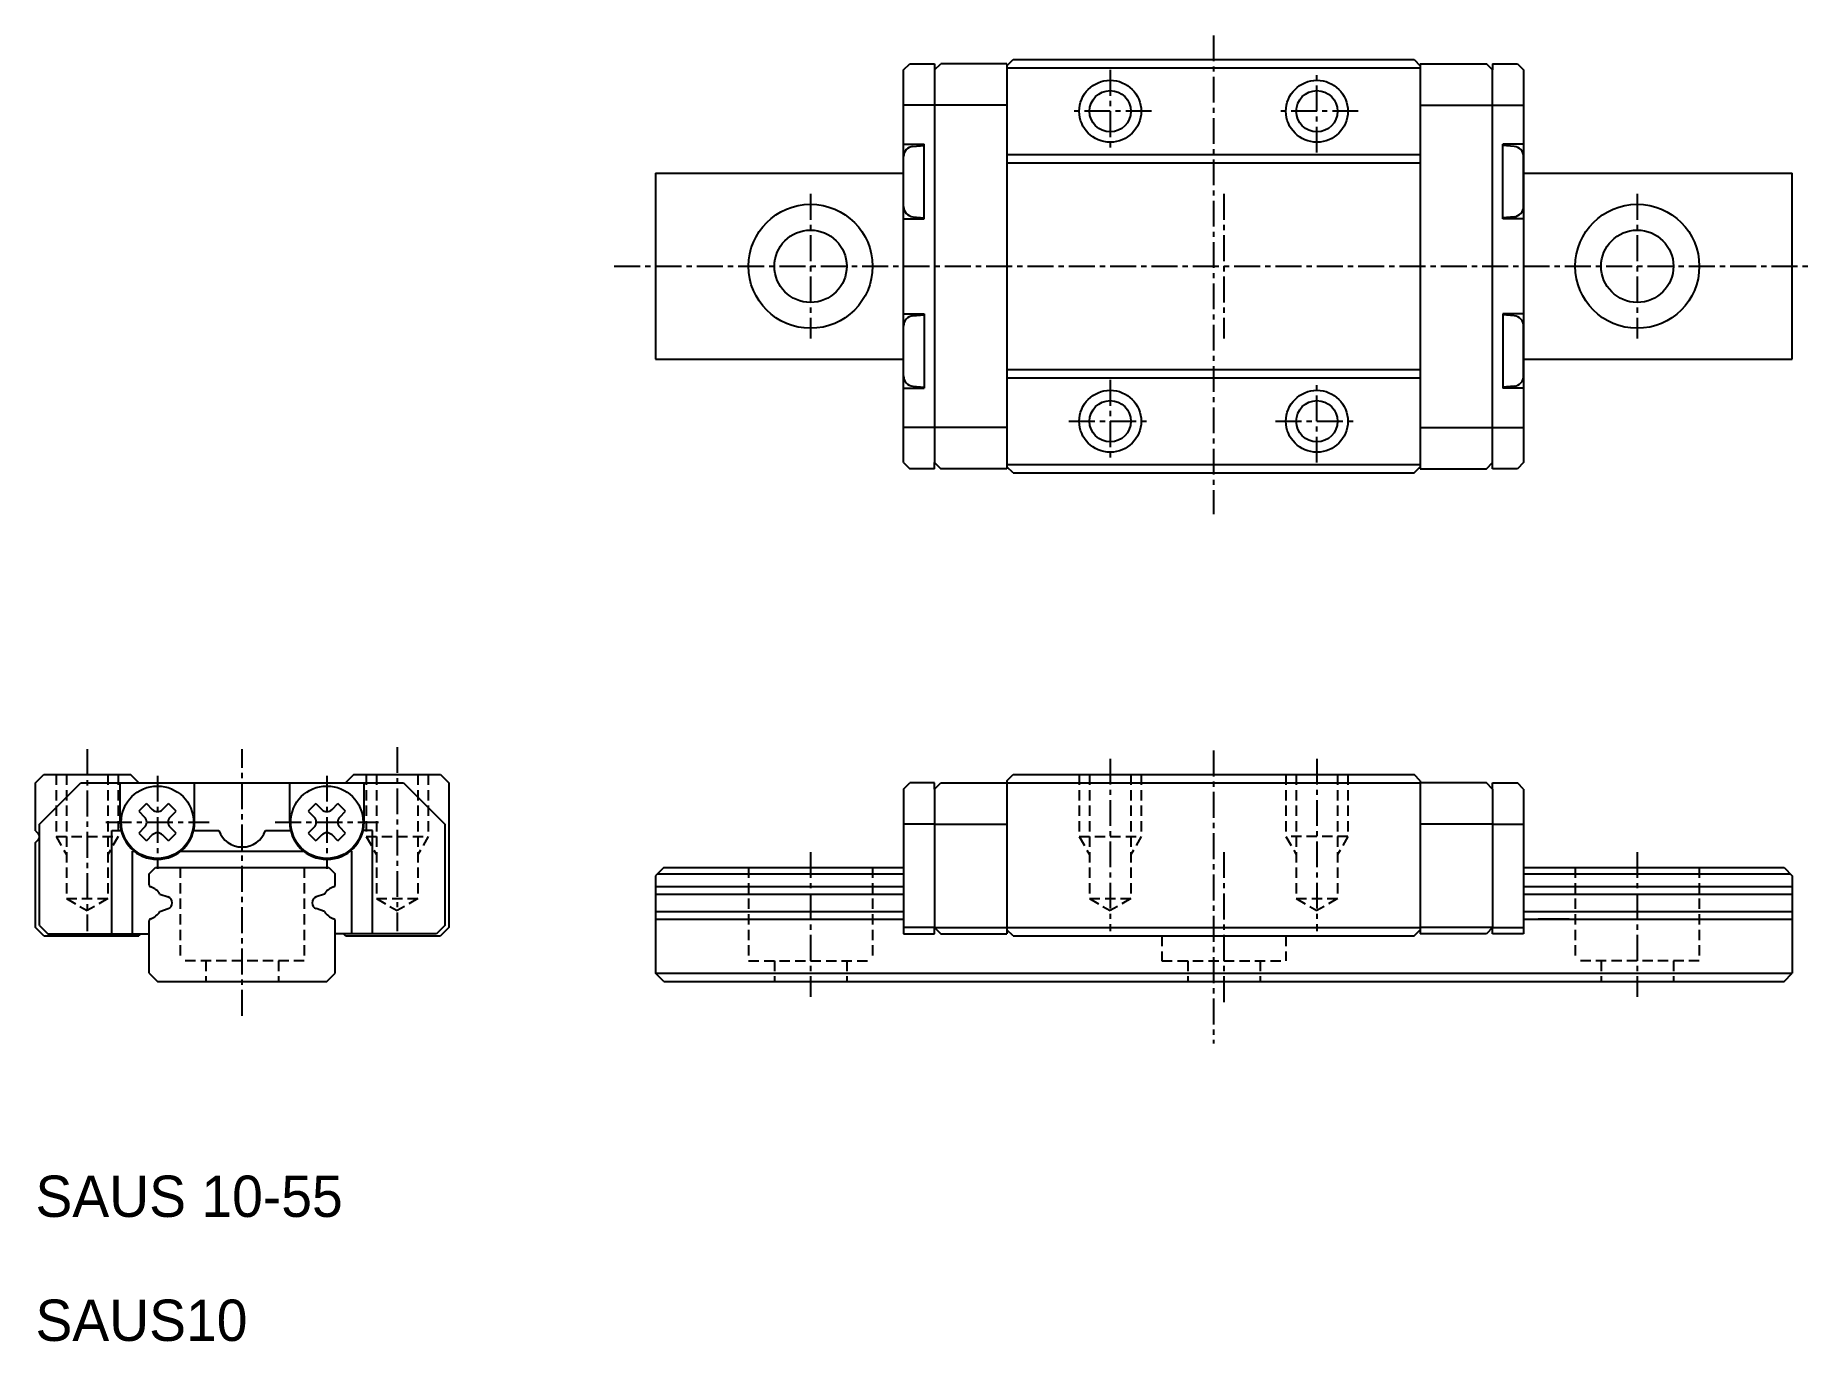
# Model space of a CAD drawing. Extents: x 10 to 95.8, y 10 to 73.2.
import ezdxf

# ---------------------------------------------------------------- set-up
doc = ezdxf.new("R2010")
doc.units = 0
doc.linetypes.add('CENTER', pattern=[2, 1.25, -0.25, 0.25, -0.25])
doc.linetypes.add('DASHED', pattern=[0.75, 0.5, -0.25])
doc.layers.get('0').update_dxf_attribs({"linetype": 'CONTINUOUS'})
doc.layers.add('CENTER', color=1, linetype='CENTER')

msp = doc.modelspace()

# ---------------------------------------------------------------- linework, layer by layer
at = {"color": 7, "linetype": 'CONTINUOUS'}
for p, q in [((52, 71.5), (52.3, 71.8)), ((52, 52.5), (52, 71.5)), ((52.3, 71.8), (53.5, 71.8)), ((53.5, 71.5), (53.8, 71.8)), ((53.5, 71.8), (53.5, 71.5)), ((53.5, 71.5), (53.5, 52.5)), ((57, 71.8), (53.8, 71.8)), ((57, 71.7), (57.3, 72)), ((57, 71.8), (57, 52.2)), ((57, 71.6), (77, 71.6)), ((57.3, 72), (76.7, 72)), ((76.7, 72), (77, 71.7)), ((77, 71.8), (77, 52.2)), ((77, 71.8), (80.2, 71.8)), ((80.5, 71.5), (80.2, 71.8)), ((80.5, 71.8), (81.7, 71.8)), ((80.5, 71.8), (80.5, 71.5)), ((80.5, 52.5), (80.5, 71.5)), ((81.7, 71.8), (82, 71.5)), ((82, 71.5), (82, 52.5)), ((53.5, 69.8), (52, 69.8)), ((57, 69.8), (53.5, 69.8)), ((77, 69.8), (80.5, 69.8)), ((80.5, 69.8), (82, 69.8)), ((52, 67.9), (53, 67.9)), ((52.456, 67.802), (53, 67.85)), ((53, 64.3), (53, 67.9)), ((81, 64.3), (81, 67.9)), ((82, 67.9), (81, 67.9)), ((81.544, 67.802), (81, 67.85)), ((52, 64.896), (52, 67.304)), ((57, 67.4), (77, 67.4)), ((57, 67), (77, 67)), ((82, 64.896), (82, 67.304)), ((40, 66.5), (52, 66.5)), ((40, 66.5), (40, 57.5)), ((82, 66.5), (95, 66.5)), ((95, 57.5), (95, 66.5)), ((52.456, 64.398), (53, 64.35)), ((81.544, 64.398), (81, 64.35)), ((52, 64.3), (53, 64.3)), ((82, 64.3), (81, 64.3)), ((52, 59.7), (53, 59.7)), ((52.456, 59.602), (53, 59.65)), ((53, 59.7), (53, 56.1)), ((81, 59.7), (81, 56.1)), ((82, 59.7), (81, 59.7)), ((81.544, 59.602), (81, 59.65)), ((52, 56.696), (52, 59.104)), ((82, 56.696), (82, 59.104)), ((40, 57.5), (52, 57.5)), ((57, 57), (77, 57)), ((82, 57.5), (95, 57.5)), ((52, 56.1), (53, 56.1)), ((52.456, 56.198), (53, 56.15)), ((57, 56.6), (77, 56.6)), ((81.544, 56.198), (81, 56.15)), ((82, 56.1), (81, 56.1)), ((53.5, 54.2), (52, 54.2)), ((57, 54.2), (53.5, 54.2)), ((77, 54.2), (80.5, 54.2)), ((80.5, 54.2), (82, 54.2)), ((52, 52.5), (52.3, 52.2)), ((53.5, 52.5), (53.8, 52.2)), ((53.5, 52.2), (53.5, 52.5)), ((57, 52.4), (77, 52.4)), ((80.2, 52.2), (80.5, 52.5)), ((80.5, 52.2), (80.5, 52.5)), ((82, 52.5), (81.7, 52.2)), ((53.5, 52.2), (52.3, 52.2)), ((57, 52.2), (53.8, 52.2)), ((57.3, 52), (57, 52.3)), ((57.3, 52), (76.7, 52)), ((76.7, 52), (77, 52.3)), ((77, 52.2), (80.2, 52.2)), ((81.7, 52.2), (80.5, 52.2)), ((10, 37), (10.4, 37.4)), ((10, 34.683), (10, 37)), ((10.2, 35), (12.2, 37)), ((10.4, 37.4), (14.6, 37.4)), ((12.2, 37), (27.8, 37)), ((14.1, 35.1), (14.1, 37)), ((15, 37), (14.6, 37.4)), ((17.7, 35.1), (17.7, 37)), ((22.3, 35.1), (22.3, 37)), ((25.4, 37.4), (25, 37)), ((25.4, 37.4), (29.6, 37.4)), ((25.9, 35.1), (25.9, 37)), ((27.8, 37), (29.8, 35)), ((29.6, 37.4), (30, 37)), ((30, 37), (30, 30)), ((52, 36.7), (52.3, 37)), ((53.5, 37), (52.3, 37)), ((53.5, 36.7), (53.8, 37)), ((53.5, 36.7), (53.5, 37)), ((53.8, 37), (57, 37)), ((57, 37.1), (57.3, 37.4)), ((57, 37.1), (57, 29.9)), ((57, 37), (57, 29.7)), ((57, 37), (77, 37)), ((57.3, 37.4), (76.7, 37.4)), ((77, 37.1), (76.7, 37.4)), ((77, 37.1), (77, 29.9)), ((77, 37), (77, 29.7)), ((80.2, 37), (77, 37)), ((80.5, 36.7), (80.2, 37)), ((80.5, 37), (81.7, 37)), ((80.5, 36.7), (80.5, 37)), ((82, 36.7), (81.7, 37)), ((52, 36.7), (52, 29.7)), ((53.5, 36.7), (53.5, 30)), ((80.5, 36.7), (80.5, 30)), ((82, 36.7), (82, 29.7)), ((15.367, 36.004), (14.996, 35.633)), ((14.996, 35.633), (15.281, 35.347)), ((15.367, 36.004), (15.653, 35.719)), ((16.148, 35.719), (16.433, 36.004)), ((16.804, 35.633), (16.433, 36.004)), ((16.519, 35.347), (16.804, 35.633)), ((23.567, 36.004), (23.196, 35.633)), ((23.196, 35.633), (23.481, 35.347)), ((23.567, 36.004), (23.853, 35.719)), ((24.348, 35.719), (24.633, 36.004)), ((25.004, 35.633), (24.633, 36.004)), ((24.719, 35.347), (25.004, 35.633)), ((10, 34.683), (10.141, 34.541)), ((10.2, 30.1), (10.2, 35)), ((13.7, 29.7), (13.7, 34.7)), ((13.7, 34.7), (14.145, 34.7)), ((15.281, 34.852), (14.996, 34.567)), ((14.996, 34.567), (15.367, 34.196)), ((15.653, 34.481), (15.367, 34.196)), ((16.433, 34.196), (16.147, 34.481)), ((16.433, 34.196), (16.804, 34.567)), ((16.804, 34.567), (16.519, 34.852)), ((17.655, 34.7), (18.869, 34.7)), ((21.131, 34.7), (22.345, 34.7)), ((23.481, 34.852), (23.196, 34.567)), ((23.196, 34.567), (23.567, 34.196)), ((23.853, 34.481), (23.567, 34.196)), ((24.633, 34.196), (24.347, 34.481)), ((24.633, 34.196), (25.004, 34.567)), ((25.004, 34.567), (24.719, 34.852)), ((26.3, 34.7), (25.855, 34.7)), ((26.3, 29.7), (26.3, 34.7)), ((29.8, 35), (29.8, 30.1)), ((53.5, 35), (52, 35)), ((53.5, 35), (57, 35)), ((80.5, 35), (77, 35)), ((80.5, 35), (82, 35)), ((10, 34.117), (10.141, 34.259)), ((10, 30), (10, 34.117)), ((14.7, 29.7), (14.7, 33.7)), ((14.7, 33.7), (14.769, 33.7)), ((17.031, 33.7), (22.969, 33.7)), ((25.3, 33.7), (25.231, 33.7)), ((25.3, 29.7), (25.3, 33.7)), ((15.5, 32.6), (15.8, 32.9)), ((15.8, 32.9), (24.2, 32.9)), ((24.2, 32.9), (24.5, 32.6)), ((40.4, 32.9), (40, 32.5)), ((40.4, 32.9), (52, 32.9)), ((82, 32.9), (94.6, 32.9)), ((94.6, 32.9), (95, 32.5)), ((15.5, 32.076), (15.5, 32.6)), ((24.5, 32.076), (24.5, 32.6)), ((40, 32.5), (40, 27.8)), ((40, 31.994), (52, 31.994)), ((40.1, 32.6), (52, 32.6)), ((82, 32.6), (94.9, 32.6)), ((82, 31.994), (94.989, 31.994)), ((95, 32.5), (95, 27.8)), ((16.021, 31.625), (16.414, 31.482)), ((16.021, 30.775), (16.414, 30.918)), ((23.979, 31.625), (23.586, 31.482)), ((23.979, 30.775), (23.586, 30.918)), ((40, 31.625), (52, 31.625)), ((82, 31.625), (95, 31.625)), ((10.2, 30.1), (10.6, 29.7)), ((15.5, 27.8), (15.5, 30.324)), ((24.5, 27.8), (24.5, 30.324)), ((29.8, 30.1), (29.4, 29.7)), ((40, 30.775), (52, 30.775)), ((40, 30.406), (52, 30.406)), ((82, 30.775), (94.981, 30.775)), ((82, 30.406), (95, 30.406)), ((84.201, 30.406), (82.7, 30.406)), ((10.4, 29.6), (10, 30)), ((10.4, 29.6), (15, 29.6)), ((10.6, 29.7), (15.5, 29.7)), ((15.1, 29.7), (15, 29.6)), ((29.4, 29.7), (24.5, 29.7)), ((25, 29.6), (24.9, 29.7)), ((25, 29.6), (29.6, 29.6)), ((30, 30), (29.6, 29.6)), ((53.5, 30), (52, 30)), ((52, 29.7), (53.5, 29.7)), ((53.5, 30), (57, 30)), ((53.5, 30), (53.8, 29.7)), ((53.5, 29.7), (53.5, 30)), ((53.8, 29.7), (57, 29.7)), ((57, 30), (77, 30)), ((57.3, 29.6), (57, 29.9)), ((57.3, 29.6), (76.7, 29.6)), ((76.7, 29.6), (77, 29.9)), ((80.5, 30), (77, 30)), ((80.2, 29.7), (77, 29.7)), ((80.5, 30), (80.2, 29.7)), ((80.5, 30), (82, 30)), ((80.5, 29.7), (80.5, 30)), ((82, 29.7), (80.5, 29.7)), ((15.5, 27.8), (15.9, 27.4)), ((24.1, 27.4), (24.5, 27.8)), ((40, 27.8), (95, 27.8)), ((40.4, 27.4), (40, 27.8)), ((94.6, 27.4), (95, 27.8)), ((15.9, 27.4), (24.1, 27.4)), ((40.4, 27.4), (94.6, 27.4))]:
    msp.add_line(p, q, dxfattribs=at)
at = {"color": 3, "linetype": 'DASHED'}
for p, q in [((11, 37.4), (11, 34.4)), ((11.5, 37.4), (11.5, 31.4)), ((13.5, 37.4), (13.5, 31.4)), ((14, 37.4), (14, 34.4)), ((26, 37.4), (26, 34.4)), ((26.5, 37.4), (26.5, 31.4)), ((28.5, 37.4), (28.5, 31.4)), ((29, 37.4), (29, 34.4)), ((60.5, 37.4), (60.5, 34.4)), ((61, 37.4), (61, 31.4)), ((63, 37.4), (63, 31.4)), ((63.5, 37.4), (63.5, 34.4)), ((70.5, 37.4), (70.5, 34.4)), ((71, 37.4), (71, 31.4)), ((73, 37.4), (73, 31.4)), ((73.5, 37.4), (73.5, 34.4)), ((11, 34.4), (11.5, 33.534)), ((11, 34.4), (14, 34.4)), ((14, 34.4), (13.5, 33.534)), ((26, 34.4), (29, 34.4)), ((26, 34.4), (26.5, 33.534)), ((29, 34.4), (28.5, 33.534)), ((60.5, 34.4), (63.5, 34.4)), ((60.5, 34.4), (61, 33.534)), ((63.5, 34.4), (63, 33.534)), ((73.5, 34.4), (70.5, 34.4)), ((70.5, 34.4), (71, 33.534)), ((73.5, 34.4), (73, 33.534)), ((17, 32.9), (17, 28.4)), ((23, 32.9), (23, 28.4)), ((44.5, 32.9), (44.5, 28.4)), ((50.5, 32.9), (50.5, 28.4)), ((84.5, 32.9), (84.5, 28.4)), ((90.5, 32.9), (90.5, 28.4)), ((11.5, 31.4), (13.5, 31.4)), ((11.5, 31.4), (12.5, 30.823)), ((13.5, 31.4), (12.5, 30.823)), ((26.5, 31.4), (28.5, 31.4)), ((26.5, 31.4), (27.5, 30.823)), ((28.5, 31.4), (27.5, 30.823)), ((61, 31.4), (63, 31.4)), ((61, 31.4), (62, 30.823)), ((63, 31.4), (62, 30.823)), ((71, 31.4), (73, 31.4)), ((71, 31.4), (72, 30.823)), ((73, 31.4), (72, 30.823)), ((64.5, 29.6), (64.5, 28.4)), ((70.5, 29.6), (70.5, 28.4)), ((23, 28.4), (17, 28.4)), ((18.25, 28.4), (18.25, 27.4)), ((21.75, 28.4), (21.75, 27.4)), ((44.5, 28.4), (50.5, 28.4)), ((45.75, 28.4), (45.75, 27.4)), ((49.25, 28.4), (49.25, 27.4)), ((64.5, 28.4), (70.5, 28.4)), ((65.75, 28.4), (65.75, 27.4)), ((69.25, 28.4), (69.25, 27.4)), ((90.5, 28.4), (84.5, 28.4)), ((85.75, 28.4), (85.75, 27.4)), ((89.25, 28.4), (89.25, 27.4))]:
    msp.add_line(p, q, dxfattribs=at)
at = {"color": 3, "linetype": 'CONTINUOUS'}
for centre in [(62, 69.5), (72, 69.5), (62, 54.5), (72, 54.5)]:
    msp.add_circle(centre, 1.5, dxfattribs=at)
at = {"color": 7, "linetype": 'CONTINUOUS'}
for centre, radius in [((62, 69.5), 1), ((72, 69.5), 1), ((47.5, 62), 3), ((87.5, 62), 3), ((47.5, 62), 1.75), ((87.5, 62), 1.75), ((62, 54.5), 1), ((72, 54.5), 1), ((15.9, 35.1), 1.75), ((24.1, 35.1), 1.75)]:
    msp.add_circle(centre, radius, dxfattribs=at)
for centre, radius, start, end in [((52.5, 67.304), 0.5, 95, 180), ((81.5, 67.304), 0.5, 0.00014, 85), ((52.5, 64.896), 0.5, 180, 265), ((81.5, 64.896), 0.5, 275, 0), ((52.5, 59.104), 0.5, 95, 180), ((81.5, 59.104), 0.5, 0.00014, 85), ((52.5, 56.696), 0.5, 180, 265), ((81.5, 56.696), 0.5, 275, 0), ((15.034, 35.1), 0.35, 315, 45), ((15.9, 35.966), 0.35, 225, 315), ((15.9, 35.966), 0.35, 225, 315), ((16.766, 35.1), 0.35, 135, 225), ((23.234, 35.1), 0.35, 315, 45), ((24.1, 35.966), 0.35, 225, 315), ((24.1, 35.966), 0.35, 225, 315), ((24.966, 35.1), 0.35, 135, 225), ((10, 34.4), 0.2, 0, 45), ((10, 34.4), 0.2, 315, 0), ((15.9, 35.1), 1.8, 180, 0), ((15.9, 34.234), 0.35, 45.0001, 135), ((15.9, 34.234), 0.35, 45, 135), ((20, 35.1), 1.2, 199.471, 340.529), ((24.1, 35.1), 1.8, 180, 0), ((24.1, 34.234), 0.35, 45.0001, 135), ((24.1, 34.234), 0.35, 45, 135), ((15.61, 32.076), 0.11, 180.001, 250.772), ((15.281, 31.132), 0.889, 33.641, 70.7716), ((24.719, 31.132), 0.889, 109.228, 146.359), ((24.39, 32.076), 0.11, 289.228, 359.999), ((16.312, 31.2), 0.3, 290, 70.0004), ((23.688, 31.2), 0.3, 110, 250), ((15.61, 30.324), 0.11, 109.228, 179.999), ((15.281, 31.267), 0.889, 289.228, 326.359), ((24.719, 31.267), 0.889, 213.641, 250.772), ((24.39, 30.324), 0.11, 0.00064, 70.7719)]:
    msp.add_arc(centre, radius, start, end, dxfattribs=at)
at = {"layer": 'CENTER', "color": 1, "linetype": 'CENTER'}
for p, q in [((67, 73.167), (67, 50)), ((62, 71.5), (62, 67.5)), ((72, 67.5), (72, 71.5)), ((64, 69.5), (60, 69.5)), ((74, 69.5), (70, 69.5)), ((47.5, 65.5), (47.5, 58.5)), ((67.5, 65.5), (67.5, 58.5)), ((87.5, 65.5), (87.5, 58.5)), ((38, 62), (95.833, 62)), ((62, 56.5), (62, 52.5)), ((72, 52.5), (72, 56.5)), ((60, 54.5), (64, 54.5)), ((70, 54.5), (74, 54.5)), ((12.5, 38.633), (12.5, 29.823)), ((20, 25.733), (20, 38.633)), ((27.5, 38.733), (27.5, 29.823)), ((62, 38.173), (62, 29.823)), ((67, 38.567), (67, 24.4)), ((72, 38.173), (72, 29.823)), ((15.9, 37.35), (15.9, 32.85)), ((24.1, 37.35), (24.1, 32.85)), ((13.4, 35.1), (18.4, 35.1)), ((21.6, 35.1), (26.6, 35.1)), ((47.5, 33.65), (47.5, 26.65)), ((67.5, 33.65), (67.5, 26.4)), ((87.5, 33.65), (87.5, 26.65))]:
    msp.add_line(p, q, dxfattribs=at)

# ---------------------------------------------------------------- texts
at = {"color": 7, "linetype": 'CONTINUOUS'}
for s, p in [('SAUS 10-55', (10, 16)), ('SAUS10', (10, 10))]:
    msp.add_text(s, height=2, dxfattribs=at).set_placement(p)

doc.saveas('drawing.dxf')
